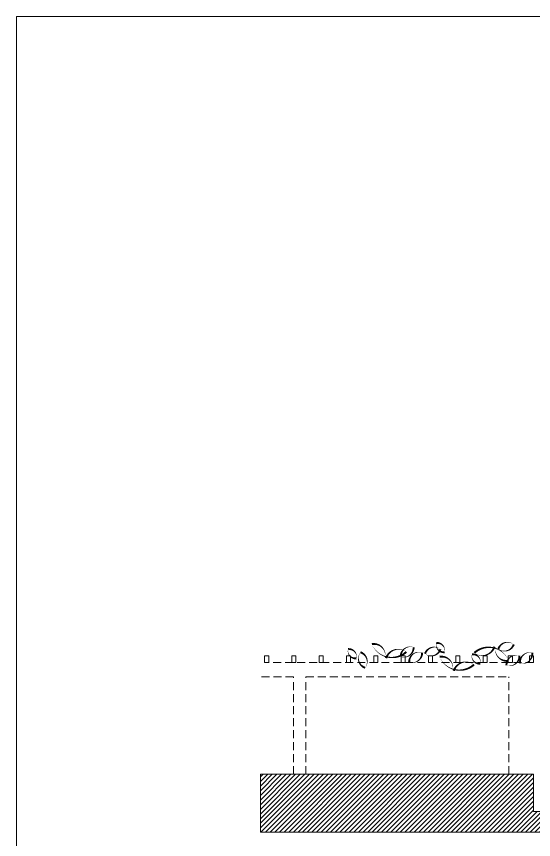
# Model space of a CAD drawing. Header units: metres. Extents: x -686 to 211, y -481 to 125.
# Drawn here: x -216.44 to -203.95, y -93.08 to -73.2 of the extents above; entities that cross this region are included whole.
import ezdxf

# ---------------------------------------------------------------- set-up
doc = ezdxf.new("R2010")
doc.units = ezdxf.units.M
doc.linetypes.add('DASHED', pattern=[19.05, 12.7, -6.35])
doc.layers.add('FLOATING-WINDOWS', color=2, linetype='Continuous', plot=False)
doc.layers.add('FLOATINGWINDOWS', color=2, linetype='Continuous', plot=False)
doc.layers.add('SRAFY', color=3, linetype='Continuous')
doc.layers.add('zariz.predmety', color=203, linetype='Continuous')

msp = doc.modelspace()

# ---------------------------------------------------------------- hatches: boundary and pattern name
at = {"layer": 'SRAFY', "linetype": 'Continuous', "lineweight": 0}
h = msp.add_hatch(dxfattribs=at)
h.set_pattern_fill('ANSI31', color=256, scale=0.025, style=0)
h.paths.add_polyline_path([(-210.55, -91.498), (-203.95, -91.498), (-203.95, -92.398), (-203.45, -92.398), (-203.45, -91.698), (-198.45, -91.698), (-198.45, -92.398), (-197.95, -92.398), (-197.95, -91.498), (-191.45, -91.498), (-191.45, -92.398), (-190.95, -92.398), (-190.95, -91.698), (-189.597, -91.698), (-189.597, -92.898), (-210.55, -92.898)])

# ---------------------------------------------------------------- linework, layer by layer
at = {"layer": 'FLOATING-WINDOWS', "linetype": 'Continuous', "lineweight": 0, "flags": 128}
msp.add_lwpolyline([(-210.55, -91.498), (-203.95, -91.498), (-203.95, -92.398), (-203.45, -92.398), (-203.45, -91.698), (-198.45, -91.698), (-198.45, -92.398), (-197.95, -92.398), (-197.95, -91.498), (-191.45, -91.498), (-191.45, -92.398), (-190.95, -92.398), (-190.95, -91.698), (-189.597, -91.698), (-189.597, -92.898), (-210.55, -92.898)], close=True, dxfattribs=at)
at = {"layer": 'FLOATINGWINDOWS', "linetype": 'Continuous', "lineweight": 0}
msp.add_lwpolyline([(-181.655, -73.195), (-216.445, -73.195), (-216.445, -262.94), (-181.655, -262.94)], close=True, dxfattribs=at)
at = {"layer": 'SRAFY', "linetype": 'DASHED', "lineweight": 0, "ltscale": 0.015}
for p, q in [((-203.95, -88.798), (-210.45, -88.798)), ((-209.75, -89.148), (-210.55, -89.148)), ((-209.75, -91.498), (-209.75, -89.148)), ((-209.45, -91.498), (-209.45, -89.148)), ((-209.45, -89.148), (-204.55, -89.148)), ((-204.55, -91.498), (-204.55, -89.148)), ((-203.95, -91.498), (-210.55, -91.498))]:
    msp.add_line(p, q, dxfattribs=at)
at = {"layer": 'SRAFY', "linetype": 'Continuous', "lineweight": 0}
for points in [[(-210.35, -88.638), (-210.45, -88.638), (-210.45, -88.798), (-210.35, -88.798)], [(-209.69, -88.638), (-209.79, -88.638), (-209.79, -88.798), (-209.69, -88.798)], [(-209.031, -88.638), (-209.131, -88.638), (-209.131, -88.798), (-209.031, -88.798)], [(-208.37, -88.638), (-208.47, -88.638), (-208.47, -88.798), (-208.37, -88.798)], [(-207.71, -88.638), (-207.81, -88.638), (-207.81, -88.798), (-207.71, -88.798)], [(-207.05, -88.638), (-207.15, -88.638), (-207.15, -88.798), (-207.05, -88.798)], [(-206.39, -88.638), (-206.49, -88.638), (-206.49, -88.798), (-206.39, -88.798)], [(-205.73, -88.638), (-205.83, -88.638), (-205.83, -88.798), (-205.73, -88.798)], [(-205.07, -88.638), (-205.17, -88.638), (-205.17, -88.798), (-205.07, -88.798)], [(-204.46, -88.638), (-204.56, -88.638), (-204.56, -88.798), (-204.46, -88.798)], [(-203.95, -88.638), (-204.05, -88.638), (-204.05, -88.798), (-203.95, -88.798)]]:
    msp.add_lwpolyline(points, close=True, dxfattribs=at)
at = {"layer": 'zariz.predmety', "color": 253, "linetype": 'Continuous', "ltscale": 0.001}
for points in [[(-208.23, -88.7, 0, 0, 0.520567), (-208.23, -88.7, 0, 0.05, 0.520567), (-208.43, -88.478, 0, 0.05, 0.520567), (-208.23, -88.7, 0.05, 0.05, 0)], [(-207.024, -88.545, 0, 0, 0.520567), (-207.024, -88.545, 0, 0.05, 0.520567), (-207.512, -88.695, 0, 0.05, 0.520567), (-207.535, -88.673, 0, 0.05, 0.520567), (-207.855, -88.356, 0, 0.05, 0.520567), (-207.024, -88.545, 0.05, 0.05, 0)], [(-206.848, -88.43, 0, 0, 0.520567), (-206.848, -88.43, 0, 0.05, 0.520567), (-207.161, -88.66, 0, 0.05, 0.520567), (-206.848, -88.43, 0.05, 0.05, 0)], [(-206.199, -88.479, 0, 0, 0.520567), (-206.199, -88.479, 0, 0.05, 0.520567), (-206.572, -88.589, 0, 0.05, 0.520567), (-206.199, -88.479, 0.05, 0.05, 0)], [(-206.1, -88.55, 0, 0, 0.520567), (-206.1, -88.55, 0, 0.05, 0.520567), (-206.3, -88.328, 0, 0.05, 0.520567), (-206.1, -88.55, 0.05, 0.05, 0)], [(-205.382, -88.567, 0, 0, 0.520567), (-205.382, -88.567, 0, 0.05, 0.520567), (-204.893, -88.417, 0, 0.05, 0.520567), (-204.87, -88.439, 0, 0.05, 0.520567), (-204.551, -88.756, 0, 0.05, 0.520567), (-205.382, -88.567, 0.05, 0.05, 0)], [(-204.428, -88.362, 0, 0, 0.520567), (-204.428, -88.362, 0, 0.05, 0.520567), (-204.801, -88.472, 0, 0.05, 0.520567), (-204.428, -88.362, 0.05, 0.05, 0)], [(-208.02, -88.927, 0, 0, 0.520567), (-208.02, -88.927, 0, 0.05, 0.520567), (-208.13, -88.554, 0, 0.05, 0.520567), (-208.02, -88.927, 0.05, 0.05, 0)], [(-206.641, -88.56, 0, 0, 0.520567), (-206.641, -88.56, 0, 0.05, 0.520567), (-206.955, -88.79, 0, 0.05, 0.520567), (-206.641, -88.56, 0.05, 0.05, 0)], [(-205.389, -88.851, 0, 0, 0.520567), (-205.389, -88.851, 0, 0.05, 0.520567), (-205.877, -89.001, 0, 0.05, 0.520567), (-205.9, -88.979, 0, 0.05, 0.520567), (-206.219, -88.662, 0, 0.05, 0.520567), (-205.389, -88.851, 0.05, 0.05, 0)], [(-205.237, -88.827, 0, 0, 0.520567), (-205.237, -88.827, 0, 0.05, 0.520567), (-205.437, -88.605, 0, 0.05, 0.520567), (-205.237, -88.827, 0.05, 0.05, 0)], [(-204.29, -88.636, 0, 0, 0.520567), (-204.29, -88.636, 0, 0.05, 0.520567), (-204.604, -88.866, 0, 0.05, 0.520567), (-204.29, -88.636, 0.05, 0.05, 0)], [(-203.982, -88.564, 0, 0, 0.520567), (-203.982, -88.564, 0, 0.05, 0.520567), (-204.275, -88.82, 0, 0.05, 0.520567), (-203.982, -88.564, 0.05, 0.05, 0)]]:
    msp.add_lwpolyline(points, format="xyseb", close=True, dxfattribs=at)

doc.saveas('drawing.dxf')
